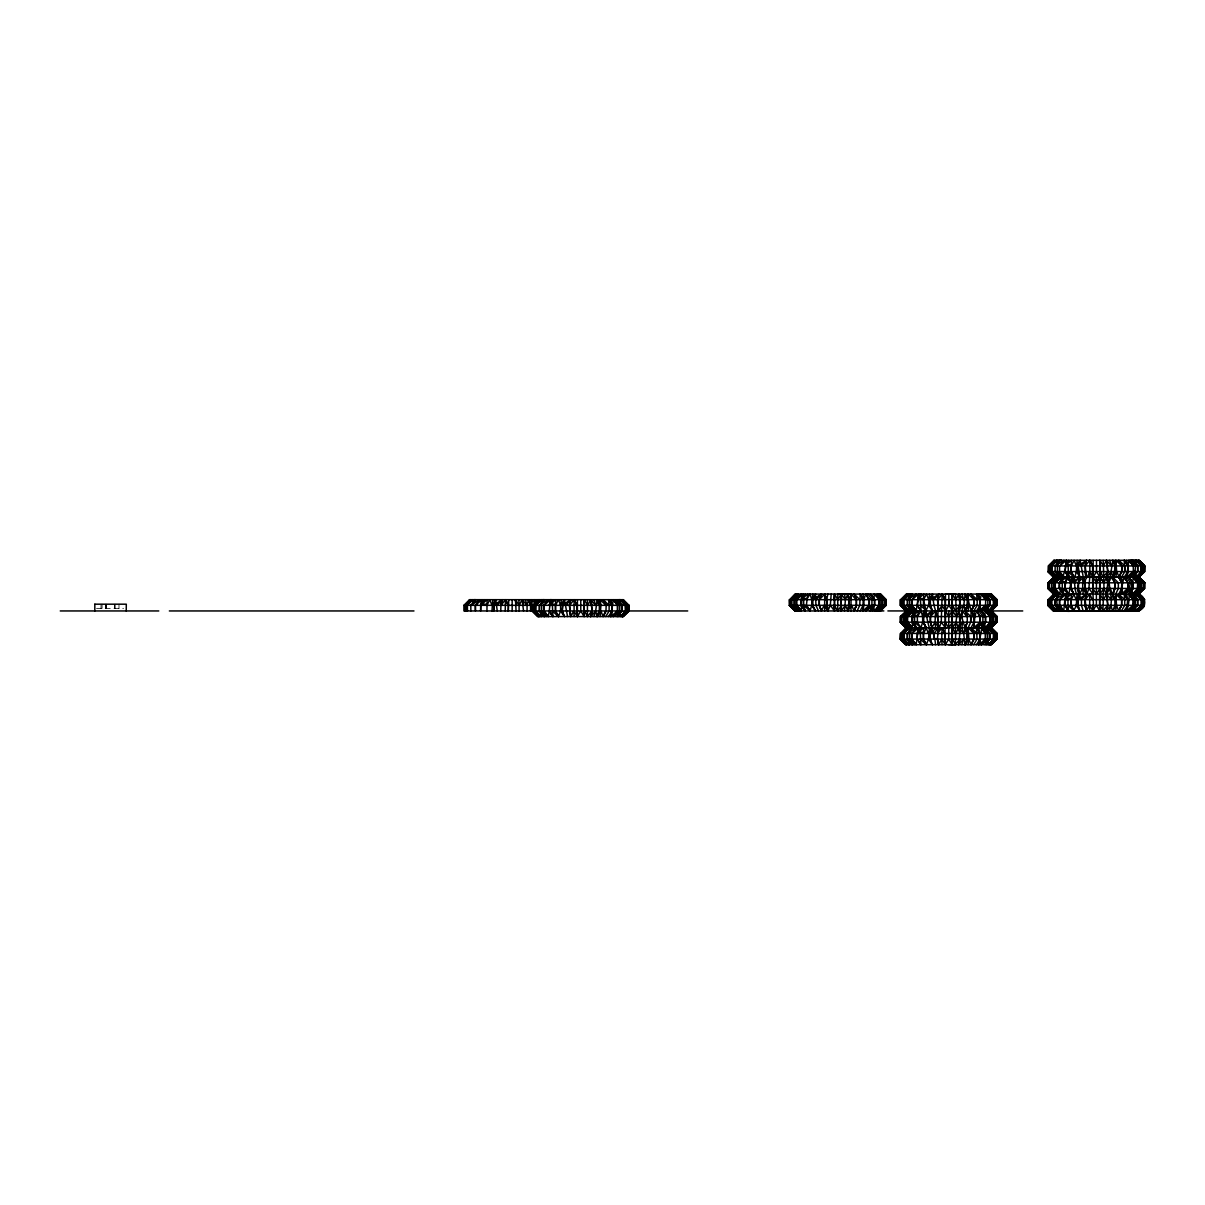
<?xml version="1.0" encoding="UTF-8"?>
<svg xmlns="http://www.w3.org/2000/svg" width="1205" height="1205" viewBox="0 0 1205 1205"><rect width="100%" height="100%" fill="white"/><g stroke="black" fill="none" stroke-linecap="round" stroke-linejoin="round"><path stroke-width="0.75" stroke-dasharray="5 3.75" d="M96.505 608.359L123.528 608.359M118.994 604.187L118.994 608.359M115.153 604.187L115.153 608.359M114.505 604.187L114.505 608.359M106.567 604.187L106.567 608.359M105.919 604.187L105.919 608.359M105.498 604.187L105.498 608.359M102.079 604.187L102.079 608.359M101.009 604.187L101.009 608.359"/><path stroke-width="1.5" d="M904.036 622.187L904.036 616.553L909.278 610.935L909.173 607.184M909.609 633.438L909.609 639.057L912.155 644.69L907.32 639.057L907.395 633.438L912.245 627.805L912.772 616.553M909.73 599.683L909.73 605.317L912.275 610.935L907.44 605.317L907.516 599.683L912.366 594.065L910.844 594.065L909.67 598.283M935.517 644.69C934.99 633.423 927.067 621.901 932.429 610.935L930.411 605.317L930.32 599.683L932.474 594.065L933.935 605.317L937.4 616.553L938.785 627.805L937.324 639.057L938.725 644.69L941.768 639.057L942.054 627.805L947.04 627.805M996.445 622.187L996.445 616.553L991.429 610.935L997.032 616.553L996.866 622.187L991.248 627.805L905.964 627.805L900.316 622.187L900.346 616.553L997.047 616.553L997.047 622.187L900.346 622.187L905.964 627.805L900.481 633.438L900.271 639.057L900.481 633.438M1061.951 580.223L1061.951 577.195L1059.557 571.577L1059.557 565.943M1074.092 580.223L1076.306 571.577L1077.134 560.325M1083.265 580.223L1083.265 577.195L1077.134 577.195M1096.445 580.223L1096.445 577.195L1096.384 605.317L1099.713 610.935L1138.815 610.935C1146.693 607.456 1146.723 597.575 1139.011 594.065L1053.622 594.065L1047.973 588.447L1048.004 582.813L1144.705 582.813L1144.705 588.447L1047.973 588.447L1053.727 594.065L1053.125 596.867M1121.509 581.548L1121.509 580.223M1138.077 577.195L1143.53 582.813L1138.559 577.195L1143.44 571.577L1143.394 565.943L1143.575 571.577L1049.254 571.577L1049.254 565.943L1143.575 565.943L1138.077 560.325L1142.385 565.943L1142.385 571.577M1096.49 577.195L1106.461 577.195L1111.402 571.577L1112.833 577.195L1118.345 582.813L1118.33 588.447L1115.77 594.065L1116.508 605.317L1112.712 610.935C1107.907 601.325 1115.408 592.318 1115.062 582.813C1109.248 575.659 1119.626 567.706 1112.863 560.325L1109.639 580.223M472.601 603.434L472.631 599.683L466.26 605.317L466.26 610.95M541.226 603.434L541.256 599.683L534.884 605.317L534.884 610.95M909.293 597.816L909.323 594.065L902.952 599.683L902.952 605.317M909.157 633.438L909.203 627.805L905.693 622.187L905.693 616.553M1056.921 565.943L1058.502 560.31L1061.394 560.31L1060.054 560.31L1056.921 565.943L1056.966 560.31L1050.594 565.943L1050.594 571.577M988.281 607.184L988.236 610.935L991.79 616.553L991.79 622.187M988.16 640.94L988.115 644.69L993.282 639.057L993.477 633.438L988.236 627.805L988.266 631.556M1135.833 605.317L1135.788 610.95L1140.939 605.317M486.94 610.95L487.091 599.698L480.644 605.317L480.644 610.95L480.795 605.317L481.925 604.759L480.795 605.317M564.377 616.568L562.148 610.95L562.72 604.955L562.343 610.95L564.377 616.568L560.581 610.95L558.382 616.568L555.55 610.95L555.701 599.698L549.254 605.317L550.625 599.698L544.027 605.317L544.027 610.95L548.17 616.568L549.314 610.95L552.929 616.568L552.387 605.317M940.457 610.935L935.622 610.935L935.05 622.187L928.558 633.438L923.391 622.187L923.422 616.553L926.449 610.935L923.452 605.317L923.452 599.683C925.937 608.932 926.359 618.677 929.386 627.805L928.558 639.057L926.329 644.69L923.497 639.057L923.663 627.805L917.216 633.438L917.216 639.057L920.891 644.69L920.334 633.438M1126.72 577.782L1128.181 577.195M880.855 605.317L880.855 599.683L874.333 594.065L873.791 599.683L870.387 594.065L874.604 599.683L874.664 605.317L865.582 610.935L869.182 605.317L862.87 610.935L863.202 599.683L860.204 594.065L859.752 605.317L857.177 610.935M970.673 616.553L970.673 622.187L968.112 627.805L968.85 639.057L971.034 644.69L974.077 639.057L974.002 633.438L971.064 627.805L973.971 622.187L973.806 627.805L968.112 627.805L967.238 639.057L965.069 644.69L963.639 633.438L967.208 622.187L967.299 616.553L963.744 605.317L965.205 594.065L967.449 599.683L967.449 605.317L965.175 610.935L967.223 616.553L961.967 610.935L963.744 605.317C956.228 610.754 956.303 619.611 955.445 627.805M1121.644 582.813L1118.797 577.21L1121.75 571.577L1121.87 565.943L1115.845 560.325L1116.643 571.577L1121.825 582.813L1121.448 594.065L1122.548 582.813L1121.509 577.195L1124.822 571.577L1124.265 560.325L1128.001 565.943L1127.88 571.577L1124.22 577.195L1127.88 582.813L1127.835 588.447L1121.448 594.065L1121.629 588.447L1118.752 594.065L1121.584 599.683L1121.554 605.317L1118.451 610.935M863.91 605.317L862.87 610.935L863.126 605.317L860.159 610.935M974.047 622.187L973.806 627.805L980.102 622.187L980.147 616.553L976.577 610.935L973.851 610.935L974.89 616.553L973.806 627.805C976.457 615.725 966.892 606.19 968.202 594.065L974.047 599.683L971.185 594.065L977.195 599.683L977.195 605.317L973.851 610.935M500.753 610.95L500.949 605.317L505.482 599.698L505.211 610.95M580.765 599.698L580.78 610.95L577.406 616.568L573.821 610.95L570.763 616.568L569.573 605.317L574.092 599.698L574.077 616.568M933.815 639.057L933.815 633.438L938.74 627.805C936.24 618.391 939.433 609.173 937.641 599.683L942.174 594.065L941.241 622.187L937.324 633.438L942.054 627.805L945.021 633.438L945.443 610.935L948.787 616.553L952.146 610.935L952.191 594.065L955.791 599.683L956.333 616.553L948.847 605.317L948.847 599.683M1087.437 610.935L1086.398 610.935L1084.982 605.317L1084.982 599.683L1088.898 588.447L1089.772 577.195L1086.488 577.331L1085.193 565.943L1089.817 560.325L1089.832 577.316L1096.384 577.195M1083.581 610.935L1089.034 610.935L1086.398 610.935L1085.178 599.683L1089.697 594.065L1089.682 610.935L1098.282 610.935M593.929 616.568L595.677 610.95L597.108 616.568L599.292 610.95L599.382 605.317L597.138 599.698L595.677 610.95L590.736 616.568L591.971 610.95L587.422 616.568L587.438 599.698M1112.712 610.935L1114.986 605.317L1114.791 599.683L1112.742 594.065C1116.026 588.868 1115.514 582.512 1112.833 577.195C1115.649 571.908 1115.875 565.582 1112.863 560.325L1114.926 565.943M508.359 610.95L508.796 599.698M576.879 605.317L574.092 599.698L576.969 605.317L577.406 616.568L577.421 599.698M831.194 594.065L830.32 605.317L834.478 610.935L834.508 594.065L837.867 599.683L841.211 594.065L845.413 599.683L844.509 610.935M862.87 610.935L863.202 605.317M948.847 605.317L945.473 610.935L945.488 594.065L947.16 594.065M1093.131 560.325L1093.116 577.361L1096.445 582.813L1099.864 577.195L1135.954 577.195L1141.195 582.813L1141.15 588.447M1093.01 594.065L1093.613 610.935L1087.844 610.935M1121.448 594.065L1121.795 582.813L1118.797 577.21L1121.674 571.577M1103.087 594.065L1103.991 588.447L1103.434 565.943L1099.849 560.325L1099.532 610.935M948.787 610.935L948.727 639.057L952.071 644.69L952.191 594.065L952.643 599.683M1088.898 588.447L1093.071 594.065L1092.604 565.943L1089.817 560.325L1092.784 565.943L1089.817 560.325M834.071 599.683L834.508 594.065L834.478 610.935L833.965 605.317M944.991 616.553L945.443 610.935L945.413 627.805L941.241 622.187M970.703 622.187L971.14 610.935L974.032 605.317L974.122 599.683L971.185 594.065L974.122 599.683L974.212 605.317L971.155 610.935L974.077 616.553L971.14 610.935L974.197 605.317M1054.405 581.126C1056.665 574.469 1052.462 580.207 1053.08 574.378M952.583 616.553L952.643 605.317L955.49 610.935L960.039 605.317L958.818 594.065L955.791 599.683L955.505 594.065M952.522 639.057L952.071 644.69L952.583 622.187L948.772 627.805L945.097 622.187M1100.165 599.683L1099.849 560.325L1100.286 565.943M1118.601 610.935L1099.713 610.935L1100.18 605.317M1137.791 610.83L1118.677 610.935L1116.508 605.317L1115.694 610.935M1114.881 582.813C1104.398 564.979 1111.537 596.309 1111.281 599.683L1106.356 594.065L1103.991 588.447L1099.773 594.065L1099.713 610.935M1092.543 582.813L1092.604 571.577M830.32 605.317L827.85 610.935L824.115 605.317L821.464 610.935L819.325 605.317L819.34 599.683L824.687 594.065L824.657 610.935M851.016 610.935L851.031 594.065L837.867 594.065L837.671 610.95M1082.723 582.813L1083.265 577.195L1077.014 577.346M1134.477 610.935C1139.117 610.107 1124.777 613.872 1137.61 605.317L1137.61 599.683L1132.836 594.065C1129.928 584.214 1135.185 575.357 1135.532 565.943L1130.983 560.325M801.852 599.683L801.295 610.935L796.445 605.317L796.445 599.683M1100.346 588.447L1099.773 594.065L1103.313 599.683L1102.861 610.935M1100.24 582.813L1100.391 571.577L1103.147 577.195L1107.696 571.577L1106.476 560.325L1103.434 565.943L1103.162 560.325M795.782 598.283L796.264 594.065L790.209 599.683L790.209 605.317M906.883 613.752L907.199 610.935L902.816 605.317L902.816 599.683M967.314 616.553L965.16 610.935L967.269 605.317L968.202 594.065M1115.107 565.943L1115.845 560.325L1115.845 564.061M1071.32 577.707C1069.874 585.193 1070.989 593.734 1064.859 599.683L1063.759 610.95L1065.13 610.95L1055.625 610.935M492.8 599.698L491.986 610.95M555.565 605.317L558.427 599.698L560.611 605.317L561.41 599.698M600.09 616.568L600.933 605.317L600.135 599.698L605.979 605.317L603.118 599.698L609.128 605.317L609.128 610.95L605.784 616.568M929.477 594.065L928.648 605.317L922.684 616.553L921.012 610.935L920.454 599.683M968.172 610.935L968.971 605.317L965.175 610.935L970.703 616.553M968.052 644.69L968.85 639.057L965.069 644.69C971.817 633.273 959.752 622.849 961.967 610.935L958.758 627.805L955.67 633.438L955.369 644.69L948.531 644.69M1114.685 577.195L1115.845 577.195L1116.628 571.577L1112.833 577.195L1106.446 577.255L1107.696 571.577M1096.445 582.813L1099.834 577.195L1096.505 571.577L1096.49 560.325M1061.876 577.361L1056.785 577.346L1050.474 571.577L1050.474 565.943M812.803 594.065L811.718 605.317L810.016 610.935L803.69 605.317L803.69 599.683M922.684 616.553L923.723 610.935M1068.097 565.943L1068.654 577.195L1070.341 582.813C1075.734 564.286 1073.293 592.242 1077.044 594.065C1076.201 605.754 1077.345 613.209 1064.633 610.935M802.108 599.683L802.334 598.569L806.748 598.569M913.044 616.553L913.27 615.439L917.668 615.439M1060.701 582.813L1060.912 581.699L1065.325 581.699M617.457 605.317L617.457 610.95L610.86 616.568L613.3 599.698L617.638 605.317L617.638 610.95L613.225 616.568L622.006 610.95L622.096 605.317L617.246 599.698L618.783 602.5M986.759 608.133L985.208 610.935L984.711 616.553L981.322 610.935L987.799 605.317L985.208 610.935L990.118 616.553L990.058 622.187L985.163 627.805L984.636 622.187L981.232 627.805L985.524 633.438L985.404 639.057L978.806 644.69L982.858 622.187L982.918 616.553L978.942 610.935L980.177 599.683L981.367 594.065L982.346 594.065M1119.37 610.257C1132.775 616.719 1127.368 590.043 1130.561 582.813L1126.509 577.21L1129.01 560.325L1133.363 565.943M911.914 599.683L911.914 605.317L916.237 610.935L918.692 594.065L912.095 599.683L912.095 605.317L916.237 610.935L911.929 616.553L911.929 622.187L916.192 627.805L911.974 633.438L911.974 639.057M911.974 633.438L918.572 627.805L916.116 644.69L911.793 639.057L911.869 633.438M1068.654 580.207L1068.669 577.195L1065.024 571.577C1058.231 580.78 1076.532 579.289 1065.1 571.577L1066.335 560.325L1059.752 565.943L1063.97 560.325L1055.173 565.943L1055.083 571.577L1059.918 577.376L1066.079 577.361M1085.163 599.683L1086.383 594.065L1082.692 588.447L1076.216 599.683L1071.049 588.447L1071.064 582.813L1074.378 580.75L1074.137 577.195L1054.782 577.752L1048.049 571.577L1053.803 577.18L1048.184 582.813L1048.199 588.447M623.497 602.5L622.367 599.698L627.82 605.317L627.805 610.95L622.729 616.568L623.813 613.752M806.311 605.317L810.016 610.935L806.386 605.317L807.712 594.065L800.994 599.683L800.918 605.317L805.256 610.935L803.69 605.317M468.896 602.5L469.513 599.683L623.407 599.698L629.025 605.317L629.025 610.95M500.949 605.317L502.169 599.698L493.538 605.317L495.782 599.698L497.243 610.95M537.52 602.5L538.123 599.683L532.52 605.317L532.52 610.95M826.464 599.683L824.687 594.065L826.57 599.683L827.85 610.935L826.66 599.683L827.88 594.065M937.641 599.683L938.861 594.065L930.23 599.683L930.215 605.317L932.444 610.935C929.386 615.966 929.281 622.126 932.384 627.82L930.109 633.438L930.2 639.057L932.324 644.69L928.528 639.057M1053.245 563.127L1053.848 560.31L1139.132 560.325L1144.75 565.943L1144.735 571.577L1138.439 577.195L1144.102 582.813L1144.102 588.447M1086.187 610.814L1083.175 610.935L1081.457 605.317L1081.457 599.683L1086.383 594.065C1085.268 588.266 1081.894 573.008 1093.086 577.195L1099.849 577.27L1097.815 577.195M978.867 627.805L980.237 639.057L978.806 644.69L980.042 639.057L976.442 644.69M841.753 599.683L841.211 594.065L841.195 610.935L845.413 605.317L847.823 610.935L849.163 599.683L847.853 594.065L845.413 599.683L844.539 594.065M959.993 616.553L958.773 610.935L960.129 605.317L958.803 610.935C960.37 622.021 960.144 633.604 958.683 644.69L963.639 639.057L961.876 644.69M1109.669 560.325L1111.402 565.943L1106.476 560.325L1107.892 571.577L1106.461 577.195C1108.992 584.696 1107.967 593.206 1103.313 599.683L1103.042 594.065M470.839 610.95L470.839 605.317L479.62 599.698L475.418 605.317L475.418 610.95L475.357 605.317L482 599.698L481.051 604.97M549.375 610.95L552.929 616.568L549.224 610.95L550.625 599.698M609.128 605.317L608.555 599.698L612.276 605.317L610.86 616.568L612.11 610.95L608.495 616.568M911.914 605.317L914.249 610.935L911.929 616.553L918.647 610.935L917.427 616.553L921.012 610.935L917.442 605.317L918.692 594.065M975.207 610.935L978.927 610.935L980.177 605.317L976.562 610.935L974.89 616.553L971.14 610.935M978.806 644.69L980.057 639.057M1085.072 605.317L1086.368 610.935L1089.41 605.317L1092.995 610.935L1098.086 610.935L1068.398 610.935L1064.828 605.317L1066.214 594.065L1059.632 599.683L1059.572 605.317L1063.774 610.935L1059.511 605.317L1059.511 599.683M1128.422 577.195L1133.227 571.577L1126.585 577.195L1127.835 571.577L1126.585 577.195L1124.506 577.195M1053.682 577.557L1048.079 571.577L1048.245 565.943L1053.848 560.31M610.86 616.568L612.155 610.95M978.927 610.935L980.313 605.317L978.987 594.065L981.367 594.065L985.705 599.683L985.524 605.317L978.927 610.935L980.237 605.317M1127.699 599.683L1126.464 610.935L1127.699 605.317L1124.024 610.935M859.767 599.683L854.225 594.065L856.469 599.683L856.469 605.317L854.194 610.935L851.558 605.317L847.823 610.935L849.163 605.317M960.084 622.187L958.758 627.805L960.024 633.438L956.333 622.187L952.131 627.805L952.522 633.438M1107.741 588.447C1104.759 595.767 1109.971 603.539 1106.341 610.935L1111.281 605.317L1109.187 610.95M482 599.698L480.644 605.317L484.38 599.698M918.572 627.805L917.216 633.438L920.936 627.805L922.638 622.187L926.404 627.805L923.512 633.438M1066.335 560.325L1064.949 571.577L1068.73 577.27L1065.024 571.577M1065.265 599.337L1066.154 599.126L1064.949 599.683L1066.214 594.065M1126.585 577.195L1127.955 571.577M1127.85 605.317L1126.464 610.935L1133.046 605.317L1133.182 599.683L1128.904 594.065L1131.435 589.848M500.753 605.317L502.169 599.698L497.243 605.317M569.573 610.95L570.763 616.568L569.378 605.317L570.778 599.698L562.163 605.317L564.407 599.698L567.57 616.568M1093.688 577.557L1089.531 571.577C1084.214 588.01 1084.425 563.322 1086.503 560.325L1077.873 565.943C1081.518 577.451 1075.131 588.206 1081.457 599.683M802.289 598.283L803.012 595.466M872.269 610.935L873.7 605.317L874.227 610.935L878.987 605.317L878.987 599.683M913.224 615.153L914.294 610.935L909.73 605.317M960.114 639.057L958.683 644.69L959.933 639.057L955.369 644.69L952.628 639.057M984.636 622.187L983.19 627.805L987.754 633.438L987.754 639.057L985.088 644.69L989.953 639.057L990.043 633.438L985.193 627.805L986.744 630.622M1060.521 582.813L1061.951 577.195L1057.388 571.577L1057.388 565.943M1107.892 571.577L1106.461 577.195L1107.832 582.813L1106.401 594.065L1107.681 599.683M847.823 610.935L849.254 605.317L847.853 594.065L849.058 599.683M473.369 602.5L474.152 599.683L475.689 599.698L474.137 602.5M541.994 602.5L542.777 599.683L544.299 599.698L542.747 602.5M909.549 632.023L910.724 627.805L907.38 622.187L907.38 616.553M618.647 616.568L620.229 610.95L620.168 616.568L625.335 610.95L621.193 616.568L627.715 610.95L627.669 605.317L622.367 599.698L626.66 605.317L626.66 610.95M986.729 610.935L987.904 606.718M986.609 644.69L987.784 640.473M1136.014 577.195L1132.911 577.195L1134.372 577.195L1135.954 571.577L1135.893 577.195L1137.324 579.997M1134.251 610.935L1135.441 606.718M1056.815 571.577L1056.845 577.195L1055.444 580.253M1068.715 560.325L1064.979 565.943L1071.426 560.325L1071.29 565.943L1074.137 560.325L1076.336 565.943L1080.117 560.325L1083.295 577.195L1078.008 582.813L1080.072 577.195L1071.064 582.813L1071.155 588.447L1074.047 594.065L1071.17 599.683L1070.974 605.317L1073.986 610.935L1075.508 610.95M874.664 605.317L870.311 610.935L871.923 605.317L871.923 599.683L868.007 594.065M1127.955 582.813L1124.22 577.195L1122.548 582.813L1118.827 577.21L1115.845 577.195M796.475 596.867L797.303 594.065L798.343 594.065L793.101 599.683L793.101 605.317L798.222 610.935L794.758 605.317L794.758 599.683M860.204 594.065L863.141 599.683L860.204 594.065L863.97 599.683L865.642 594.065L869.377 599.683L869.287 605.317L865.582 610.935L871.923 605.317M907.395 613.752L908.239 610.935L909.278 610.935L904.051 605.317L904.127 599.683L909.323 594.065L904.081 599.683L909.323 594.065M1054.721 581.111L1055.896 577.044M849.254 599.683L851.031 594.065L856.288 599.683L856.288 605.317L854.194 610.935L856.363 605.317M1107.832 582.813L1109.971 577.195M606.055 605.317L603.118 599.698L606.145 605.317L605.979 610.95L603.087 616.568L606.04 610.95L603.087 616.568L600.903 610.95L597.108 616.568L599.201 610.95M1114.866 588.447L1112.772 594.065L1114.881 599.683M1114.956 582.813L1112.833 577.24L1115.017 571.577M1073.881 610.83L1098.644 610.935M819.415 605.317L821.464 610.935L819.234 605.317L819.234 599.683L821.494 594.065L812.486 599.683L812.486 605.317L815.469 610.935L811.718 605.317M1080.117 560.325L1077.873 565.943L1077.978 571.577M1083.175 610.935L1079.981 610.935L1077.933 605.317L1077.752 599.683L1079.996 594.065C1071.953 589.622 1087.874 567.284 1074.544 582.813M469.423 602.5L470.568 599.683L465.07 605.317L465.07 610.95L465.115 605.317L470.568 599.683L466.26 605.317M538.048 602.5L539.177 599.683L533.679 605.317L533.589 610.95L539.027 616.568L537.626 613.752M597.108 616.568L599.382 610.95M965.175 610.935L967.449 605.317M965.069 644.69L967.329 639.057M801.852 605.317L805.256 610.935L801.054 605.317L800.994 599.683L803.358 594.065L796.641 599.683L796.641 605.317L801.295 610.935L796.505 605.317L799.759 610.935L794.758 605.317M1059.632 599.683L1063.834 594.065L1059.572 588.447C1056.8 581.156 1069.453 570.462 1055.234 582.813L1060.084 577.195L1051.694 582.813L1057.041 577.195L1055.896 577.18M1099.849 577.195L1103.991 582.813L1106.431 577.24L1103.9 577.195M622.006 610.95L617.141 616.568L619.731 610.95L619.807 605.317L615.273 599.698M1132.61 610.935L1135.336 605.317L1135.411 599.683L1130.862 594.065L1132.369 582.813M1073.821 610.814L1115.604 610.95M486.94 605.317L489.802 599.698L491.986 605.317L495.782 599.698M973.911 639.057L971.034 644.69L973.986 639.057L973.926 633.438L971.064 627.805L969.603 627.805M1121.644 605.317L1118.677 610.935L1121.719 605.317L1121.75 599.683L1118.722 594.065L1124.732 599.683L1124.732 605.317L1121.388 610.935M812.486 599.683L815.514 594.065L815.936 605.317L818.466 610.935M527.067 610.95L527.067 605.317L522.142 599.698L519.099 605.317L519.099 610.95M593.945 599.698L595.677 605.317L590.751 599.698L587.724 605.317L584.124 599.698L584.47 605.317M1071.064 582.813L1074.016 577.346M1121.509 577.195L1118.797 577.195L1121.84 571.577L1121.689 565.943L1118.842 560.325L1124.852 565.943L1124.822 571.577M933.935 599.683L938.861 594.065L937.445 599.683L938.831 610.935L941.888 605.317L945.473 610.935L945.051 599.683L942.174 594.065L944.946 599.683M617.141 616.568L619.46 612.351M1133.634 575.779L1135.185 572.977M1132.745 610.935L1135.065 606.718M910.814 596.882L912.366 594.065M909.926 632.023L912.245 627.805L907.486 622.187L907.486 616.553L912.321 610.935L904.036 616.553M881.789 605.317L881.141 606.431L878.34 606.431M992.724 622.187L992.077 623.316L989.275 623.316M1141.075 582.813L1141.03 588.447L1136.918 589.561M878.987 605.317L875.734 610.935L882.497 605.317L878.279 610.935L884.756 605.317L884.771 599.683M973.73 644.69L977.059 639.057L976.502 627.805L980.252 622.187L976.502 627.805L980.072 633.438M942.039 644.69L941.768 639.057L945.353 644.69L948.727 639.057M1096.505 571.577L1093.116 577.195L1093.071 594.065L1092.649 588.447M1092.483 610.95L1096.384 605.317M870.311 610.935L873.7 605.317M806.507 599.683L810.076 594.065L811.763 599.683L815.514 594.065M1124.732 599.683L1124.145 594.065L1127.91 588.447L1127.88 582.813L1124.22 577.195M1100.135 588.447L1096.429 594.065L1092.754 588.447M549.254 605.317L552.99 599.698M921.057 594.065L917.336 599.683L923.768 594.065L923.633 599.683L926.494 594.065L928.678 599.683L932.474 594.065M1126.524 594.065L1127.775 599.683L1124.145 594.065L1127.91 588.447M1070.341 582.813L1074.092 577.195L1071.26 571.577L1071.185 565.943L1071.094 571.577L1074.107 577.361L1068.097 571.577M560.611 605.317L564.407 599.698M549.405 605.317L550.549 604.759L549.661 604.97M917.487 599.683L918.617 599.126L917.728 599.337M917.366 633.438L918.496 632.866L917.608 633.077M1065.13 565.943L1066.259 565.386L1065.386 565.597M627.233 610.95L624.506 612.065M995.315 605.317L992.574 606.431M995.194 639.057L992.453 640.186M1138.514 581.413L1138.032 577.195L1143.44 571.577L1140.231 572.691M1143.289 599.683L1143.319 605.317L1140.111 606.431M993.282 639.057L989.139 644.69L995.661 639.057L995.782 633.438L990.314 627.805L991.444 630.622M544.027 605.317L548.245 599.698L539.448 605.317L539.358 610.95L544.208 616.568L541.663 610.95L541.663 605.317M912.095 599.683L916.312 594.065L907.516 599.683L907.516 605.317L912.275 610.935L909.941 606.718M1140.051 589.004L1140.999 588.447L1136.857 594.065L1143.334 588.447L1137.882 594.065L1142.265 599.683L1142.265 605.317M617.457 610.95L613.225 616.568L619.731 610.95M985.585 639.057L985.524 633.438L981.247 627.805L985.6 622.187L985.524 616.553L981.322 610.935L985.524 605.317M1128.618 577.195L1133.318 582.813L1133.182 588.447L1128.889 594.065L1133.107 599.683C1136.601 608.841 1117.427 617.562 1137.61 605.317L1134.387 607.38M625.335 612.351L622.126 616.568L625.41 613.194M534.884 605.317L539.177 599.683L533.71 605.317L533.71 610.95M902.952 599.683L906.747 594.065M906.446 644.69L902.711 639.057L902.831 633.438L907.124 627.805L906.582 623.588M1050.594 565.943L1054.902 560.31L1049.435 565.943M1056.634 610.935L1054.631 610.935L1050.353 605.317L1050.474 599.683L1054.782 594.065L1054.224 589.848M800.994 599.683L805.332 594.065M1062.268 582.813L1062.268 588.447L1068.609 594.065L1064.889 588.447L1066.289 577.195L1059.572 582.813L1064.015 577.195L1059.632 571.577M985.66 616.553L981.322 610.935L985.645 605.317M1131.525 581.413L1128.965 577.195L1133.303 571.577M801.114 599.683L802.229 599.126L801.415 599.337M912.336 616.207L913.149 615.996L912.049 616.553L911.989 622.187L916.192 627.805L907.395 633.438L907.395 639.057L912.155 644.69L909.82 640.473M796.641 599.683L801.385 594.065L793.101 599.683M470.839 605.317L475.689 599.698M544.299 599.698L539.448 605.317L539.463 610.95L544.208 616.568L541.105 610.95L541.135 616.568L534.749 610.95L534.749 605.317M986.85 596.882L985.313 594.065L990.058 599.683L990.073 605.317L985.208 610.935L990.013 616.553L989.923 622.187L986.669 627.805L993.432 622.187L989.2 627.805L995.676 622.187L995.692 616.553M1055.173 565.943L1060.023 560.325M1055.053 599.683L1059.903 594.065L1060.43 588.447L1063.834 594.065L1055.053 599.683L1055.068 605.317C1066.455 619.009 1054.315 604.97 1057.267 599.683M1131.585 560.31L1132.926 560.31L1137.806 565.943L1137.731 571.577L1132.866 577.195L1129.025 577.195M565.853 605.317L570.778 599.698L569.378 605.317M1081.578 565.943L1086.503 560.325L1085.087 565.943M885.916 599.683L885.946 605.317L880.298 610.95L885.298 605.317L885.298 599.683M991.971 630.622L991.369 627.805L996.219 622.187L996.219 616.553M995.526 639.057L990.088 644.69L995.661 639.057L994.773 639.629L995.616 639.057L990.676 644.69L996.791 639.057L996.791 633.438M1142.43 605.874L1143.274 605.317L1138.815 610.935L1053.562 610.95L1047.928 605.317L1047.928 599.683L1143.455 599.683L1143.455 605.317L1047.928 605.317L1053.532 610.95L1055.58 610.95L1049.058 605.317L1049.194 599.683M790.209 599.683L795.225 594.065L880.509 594.065L886.127 599.683L886.112 605.317L789.426 605.317L789.426 599.683L886.127 599.683L880.509 594.065L885.524 599.683L885.524 605.317M900.542 622.187L900.542 616.553L907.199 610.935L901.656 605.317L901.641 599.683L907.245 594.065M1048.787 588.447L1048.787 582.813L1053.803 577.18M472.631 599.683L467.404 605.317L467.48 610.95M541.256 599.683L536.059 605.317L541.256 599.683L536.089 605.317L535.909 610.95L541.135 616.568M904.036 633.438L909.203 627.805L903.991 622.187L903.916 616.553M1056.845 577.376L1051.694 571.577L1051.784 565.943L1056.966 560.31L1051.739 565.943L1051.739 571.577L1056.845 577.195L1058.502 577.195M904.036 639.057L903.931 633.438L909.203 627.805L903.916 622.187L909.142 627.805L904.006 633.438L903.901 639.057L909.082 644.69L909.052 639.057M1051.784 565.943L1056.966 560.31M1056.71 607.184L1056.74 610.935L1051.498 605.317L1051.498 599.683L1056.86 594.065L1055.429 591.248M877.255 610.935L882.075 605.663M988.175 627.805L993.01 622.533M1140.653 588.793L1135.833 594.065L1135.938 599.683M930.365 616.553L935.622 610.935L937.595 616.553M533.725 605.317L539.177 599.683M796.264 594.065L790.811 599.683L796.264 594.065L790.826 599.683L790.826 605.317M885.298 605.317L879.213 610.95L884.666 605.317L879.213 610.95L885.946 605.317L880.328 610.935M901.656 639.057L901.686 633.438L907.124 627.805L901.581 622.187L901.596 616.553L907.199 610.935L901.641 605.317L901.762 599.683L908.284 594.065M991.293 609.82L995.661 605.317M996.219 622.187L990.224 627.805L996.866 622.187L997.032 616.553M1049.389 588.447L1049.404 582.813L1054.857 577.18L1048.787 582.813M1049.314 605.317L1049.299 599.683L1054.782 594.065L1049.254 588.447L1049.209 582.813L1054.706 577.331L1050.474 571.577M1138.936 576.065L1141.135 573.821M1138.032 610.935L1137.249 610.95L1139.915 608.691L1137.731 610.95C1135.366 611.884 1144.976 607.742 1144.419 605.317L1138.333 610.935L1137.053 610.95M465.1 605.317L470.568 599.683M901.551 622.187L907.049 627.805L901.626 633.438L907.124 627.805L901.596 622.187L901.732 616.553L907.199 610.935L901.611 605.317L997.077 605.317L997.077 599.683L991.474 594.065L906.19 594.065L900.587 599.683M1049.389 582.813L1054.706 577.331L1049.314 571.577L1054.752 577.632M995.541 639.057L990.088 644.69L995.255 639.403M1049.314 599.683L1054.782 594.065L1049.239 588.447L1054.691 594.065L1049.284 599.683L1053.2 596.309M879.213 610.95L884.711 605.317M991.248 626.69L995.631 622.187M1138.891 592.95L1141.09 590.691M1139.93 608.691L1137.731 610.95L1142.912 605.663M622.217 616.568L627.308 611.297M901.702 616.553L907.199 610.935M990.706 613.752L990.389 610.935L995.782 605.317L995.902 599.683L990.435 594.065L991.564 596.882M815.951 599.683L821.494 594.065L819.249 599.683M926.886 616.553L932.429 610.935L928.648 605.317M469.513 599.683L463.91 605.317L463.91 610.95L532.354 610.95L537.942 616.568L623.241 616.568L628.814 610.95L628.844 605.317M869.242 605.317L869.227 599.683L865.642 594.065L869.227 599.683M905.301 641.873L905.904 644.69L900.301 639.057L905.889 644.69L991.188 644.69L996.761 639.057L990.615 644.69M1138.936 577.195L1144.524 571.577L1138.951 577.195L1144.524 571.577L1144.735 565.943L1139.132 560.325L1139.734 563.127M880.298 610.95L885.901 605.317M991.218 627.82L996.821 622.187L991.218 627.82L996.972 633.438L996.972 639.057L901.491 639.057L901.521 633.438L996.972 633.438L991.369 627.805L996.972 633.438M1144.524 582.813L1144.479 588.447L1138.876 594.065L1143.876 588.447L1139.011 592.95M623.211 616.568L628.844 610.95L622.729 616.568M789.621 599.683L795.225 594.065M900.542 616.553L906.145 610.935M1048.199 582.813L1053.667 577.316L1101.762 577.195M991.188 644.69L996.791 639.057M1053.727 594.065L1048.124 599.683L1048.124 605.317M1144.494 588.447L1137.882 594.065L1143.425 599.683M996.912 599.683L996.912 605.317L990.796 610.935L995.782 605.317C994.321 607.425 996.881 600.918 995.782 599.683L990.435 594.065L994.728 599.683L994.728 605.317M1142.551 572.134L1143.394 571.577L1136.918 577.195M493.719 610.95L494.095 604.955L493.538 610.95M932.324 644.69C927.699 635.954 929.868 630.772 938.74 627.805L937.49 622.187M995.375 605.663L989.26 610.935L993.402 605.317L988.236 610.935L993.477 616.553L993.553 622.187L993.432 616.553M985.6 622.187L976.502 627.805L980.237 633.438L976.502 627.805L982.858 622.187M1133.242 588.447L1124.16 594.065L1127.88 599.683L1124.145 594.065L1130.501 588.447M902.831 633.438L909.203 627.805M1050.474 599.683L1056.86 594.065L1053.351 588.447L1053.351 582.813M1064.859 599.683L1071.305 594.065L1071.155 605.317L1073.986 610.935L1071.155 605.317M987.678 639.057L981.171 644.69L985.404 639.057L981.171 644.69L989.953 639.057L989.938 633.438L985.193 627.805M1133.182 582.813L1128.965 577.195L1135.456 571.577M1143.319 605.317L1135.969 610.95M907.576 616.553L914.294 610.935M1141.075 588.447L1134.327 594.065L1137.565 588.447L1137.761 582.813L1132.956 577.195L1139.433 582.813L1139.433 588.447M930.32 599.683L933.393 597.62M981.292 610.935L990.013 605.317L989.968 599.683M1108.992 577.225L1109.76 577.195L1106.446 577.255L1108.088 577.225M1132.896 605.513L1128.829 610.935L1135.336 605.317L1135.336 599.683M989.892 639.057L986.729 641.12M493.719 605.317L496.701 603.253M562.343 605.317L565.326 603.253M930.29 633.438L933.273 631.375M1078.053 565.943L1081.051 563.88M1083.265 577.195L1086.428 594.065L1077.948 599.683L1077.933 605.317M618.783 613.014L621.901 610.95L621.946 605.317L617.246 599.698M1128.934 577.195L1137.625 571.577L1137.625 565.943M815.8 597.62L812.652 599.683L812.652 605.317L815.469 610.935M932.429 610.935L923.587 616.553L923.587 622.187L926.404 627.805M1077.752 599.683L1080.93 597.62M871.336 607.38L874.529 605.317L874.529 599.683M982.256 624.25L985.464 622.187L985.464 616.553M1129.913 590.51L1133.122 588.447M986.85 607.38L990.073 605.317M1134.508 573.64L1137.731 571.577M923.422 616.553L926.72 614.49M1114.294 577.195L1110.136 577.195M1058.156 610.935L1067.675 610.95M1063.714 610.935L1059.451 605.317L1061.786 610.935L1069.046 610.935M1052.959 608.133L1053.562 610.95L1047.958 605.317L1053.562 610.95L1066.711 610.95M1076.818 610.95L1077.662 610.95M1079.65 610.95L1077.752 605.317M1089.682 610.935L1088.236 610.935L1091.474 610.935M1061.635 610.935L1057.267 605.317M1108.163 577.21L1109.654 577.24M1093.718 610.935L1092.574 610.935L1097.454 610.935M1092.483 605.317L1092.995 610.935L1094.953 610.935M1082.843 610.95L1084.515 610.935M1089.335 610.95L1096.188 610.935M1069.347 577.752L1068.549 577.346L1065.084 582.813L1065.084 588.447L1068.609 594.065L1064.964 588.447M990.932 594.065L997.092 599.683L900.391 599.683L900.391 605.317L905.994 610.95L900.391 605.317L900.421 599.683M1022.729 610.95L887.889 610.935M1138.815 610.935L1123.045 610.935M1091.233 610.935L1090.013 610.935M1085.178 610.935L1084.304 610.935M1085.148 582.813L1083.31 577.331L1086.488 577.331L1085.298 571.577M1083.913 610.935L1084.726 610.935M980.298 622.187L980.252 616.553L976.577 610.935L977.752 610.935M1128.242 610.935L1130.968 610.935M1130.712 560.31L1132.926 560.31L1137.701 565.943M1071.32 564.814L1066.259 564.814L1066.259 565.943M1134.372 577.195L1139.132 577.195L1144.705 582.813L1139.478 577.572M1115.649 594.065L1121.584 599.683L1118.722 594.065M955.686 594.065L948.832 594.065L948.832 605.317M923.663 598.569L918.617 598.569L918.617 599.683M1071.2 598.569L1066.154 598.569L1066.154 599.683M94.773 604.187L126.299 604.187L126.239 610.95M486.971 604.187L481.925 604.187L481.925 605.317M555.595 604.187L550.549 604.187L550.549 605.317M463.91 605.317L629.01 605.317M60.25 610.95L158.789 610.95M169.348 610.95L413.978 610.95M534.749 610.95L539.027 616.568L533.574 610.95L687.724 610.95M795.014 610.95L883.837 610.935M1071.652 610.95L1075.704 610.935M1102.65 610.935L1103.539 610.935M923.542 632.309L918.496 632.309L918.496 633.438M930.893 627.805L935.592 627.805L935.05 622.187L938.785 627.805M929.386 627.805L932.384 627.82L930.26 622.187M1134.477 560.31L1136.014 560.325L1142.385 565.943M986.835 594.065L988.356 594.065L994.728 599.683M618.768 599.683L620.289 599.698L626.66 605.317M550.143 599.683L551.664 599.698M907.44 622.187L912.215 627.805L910.724 627.805L905.693 622.187M878.415 594.065L885.524 599.683L879.981 594.065L884.952 599.683L884.952 605.317M1112.833 577.24L1111.266 577.21M1139.087 577.195L1144.69 582.813L1139.117 577.21L1144.102 582.813L1139.267 578.325M1054.39 576.065L1049.163 571.577L1053.577 576.065M991.79 616.553L985.268 610.935L990.058 616.553M1142.265 599.683L1135.893 594.065L1141.045 599.683L1141.12 605.317M1050.353 605.317L1056.74 610.935L1051.588 605.317L1056.74 610.935M988.236 627.805L993.432 633.438L988.236 627.805L994.607 633.438L994.607 639.057M902.816 605.317L909.203 610.935L904.021 605.317L909.203 610.935M902.711 639.057L909.082 644.69L903.931 639.057L909.082 644.69M914.61 616.553L914.61 622.187L920.951 627.805L917.321 622.187M1047.973 588.447L1054.104 594.065L1049.163 588.447L1053.532 592.95M900.316 622.187L905.226 626.69M795.526 610.95L789.396 605.317L795.044 610.935L790.043 605.317L790.043 599.683M1048.621 582.813L1048.621 588.447L1054.691 594.065M907.049 627.805L900.963 622.187L905.964 627.805M790.043 605.317L796.113 610.935L795.646 606.718M991.595 612.065L996.445 616.553L990.902 610.935L995.872 616.553L995.872 622.187M977.089 633.438L971.064 627.805L974.092 633.438M536.903 601.943L534.508 599.698L535.924 602.5M1067.976 599.683L1067.976 605.317L1073.986 610.935M920.454 605.317L926.449 610.935L923.527 605.317M920.334 639.057L926.329 644.69L923.422 639.057L923.331 633.438M552.387 610.95L558.382 616.568L555.46 610.95L555.369 605.317M968.082 627.805L973.926 633.438M536.195 604.187L531.51 599.698L530.667 610.95M1139.132 560.325L1144.735 565.943M1139.011 594.065L1144.614 599.683L1139.011 594.065L1139.629 596.882M1048.049 571.577L1054.691 577.331L1049.299 571.577M991.429 610.935L997.047 616.553M531.51 603.449L531.51 599.698L532.309 610.95L537.957 616.568L537.355 613.752M900.421 605.317L906.009 610.95M900.301 639.057L905.889 644.69M532.354 610.95L537.942 616.568M990.435 594.065L995.933 599.683M990.389 610.935L995.827 616.553M884.907 599.683L879.454 594.065L884.922 599.683L879.454 594.065L879.936 598.283M901.491 639.057L906.988 644.69M622.367 599.698L627.85 605.317M1143.5 582.813L1138.062 577.21L1143.485 582.813L1143.53 588.447M994.607 633.438L990.314 627.805L995.782 633.438L995.812 639.057M990.314 627.805L995.767 633.438M791.67 606.446L796.038 610.95L790.676 605.317L790.676 599.683M533.589 610.95L539.027 616.568M1051.619 571.577L1056.845 577.195M882.572 599.683L877.376 594.065L882.542 599.683L882.572 605.317L882.617 599.683L877.376 594.065L880.855 599.683M1053.351 588.447L1058.336 594.065L1059.903 594.065L1055.038 588.447L1055.038 582.813M1048.621 588.447L1053.622 594.065M960.039 599.683L958.818 594.065L963.744 599.683L962.012 594.065M1054.962 605.317L1059.813 610.935L1055.023 605.317L1054.962 599.683M985.313 594.065L990.164 599.683M907.38 622.187L912.215 627.805M874.333 594.065L879.183 599.683L879.078 605.317M1137.701 582.813L1132.956 577.21L1137.656 582.813L1137.565 588.447L1132.805 594.065L1137.686 599.683L1137.686 605.317M907.531 605.317L912.275 610.935M907.425 639.057L912.155 644.69M539.463 610.95L544.208 616.568M983.34 594.065L987.874 599.683M909.609 639.057L914.143 644.69L911.793 639.057L916.116 644.69L911.929 639.057M541.663 610.95L546.181 616.568L543.847 610.95L548.17 616.568L543.967 610.95L543.847 605.317M981.247 627.805L985.585 633.438M870.387 594.065L874.725 599.683M1062.268 588.447L1063.834 594.065L1059.511 588.447L1059.511 582.813M1133.287 565.943L1129.01 560.325L1133.227 565.943L1133.363 571.577M1128.904 594.065L1133.167 599.683M911.929 622.187L916.192 627.805L914.61 622.187M800.994 605.317L805.256 610.935M1099.803 577.21L1103.991 582.813M1059.632 588.447L1063.834 594.065M912.034 605.317L916.237 610.935M1076.306 571.577L1080.117 577.195L1078.053 571.577M1076.186 605.317L1079.981 610.935M1070.296 588.447L1074.047 594.065M977.195 599.683L976.622 594.065L980.343 599.683M976.577 610.935L980.298 616.553M917.291 605.317L921.012 610.935M834.161 605.317L837.837 610.935L841.557 605.317L841.195 610.935L841.211 594.065M1126.645 560.325L1127.895 565.943L1124.265 560.325L1127.925 565.943M1124.145 594.065L1127.805 599.683M976.622 594.065L980.192 599.683M976.502 627.805L980.147 633.438M610.92 599.698L612.17 605.317L608.555 599.698L612.2 605.317M1064.979 605.317L1068.534 610.935L1064.919 605.317L1068.534 610.935L1067.976 605.317M917.261 639.057L920.891 644.69M549.299 610.95L552.929 616.568M1124.265 560.325L1127.895 565.943M608.555 599.698L612.17 605.317M806.461 605.317L810.016 610.935M1139.433 582.813L1135.999 577.21L1141.06 571.577L1141.06 565.943M912.772 622.187L916.192 627.805M580.78 610.95L584.109 616.568L584.124 599.698L584.109 616.568L584.576 610.95L587.422 616.568M1055.038 588.447L1058.336 594.065L1056.8 599.683L1056.86 594.065L1051.649 588.447L1051.573 582.813M1132.956 560.325L1135.276 564.543M1133.619 595.466L1135.17 598.283M923.331 639.057L926.329 644.69M555.369 610.95L558.382 616.568M1089.697 594.065L1092.468 599.683M942.174 594.065L945.142 599.683M574.092 599.698L577.075 605.317M508.254 610.95L508.254 605.317L505.482 599.698L508.45 605.317M1071.185 571.577L1074.107 577.195M944.931 633.438L942.054 627.805L944.825 633.438L945.353 644.69L944.825 633.438M505.482 599.698L508.359 605.317M1100.286 605.317L1103.027 610.935L1107.576 605.317L1106.341 610.935L1107.772 605.317L1106.356 594.065L1110.136 588.447L1114.986 599.683L1115.725 594.065L1115.725 597.816M1057.388 571.577L1059.918 577.376M967.329 633.438L965.085 627.805L967.299 622.187L965.13 627.805L967.148 633.438M967.359 599.683L965.205 594.065L967.269 599.683M599.201 605.317L597.138 599.698L599.292 605.317L600.135 599.698L600.135 603.449M1078.008 588.447L1080.042 594.065M1083.31 577.331L1085.238 582.813M824.687 594.065L826.66 599.683M935.622 610.935L937.49 616.553M1053.336 574.378L1054.36 577.059M1053.23 608.133L1054.089 610.95M525.335 599.698L527.067 605.317L528.528 599.698L530.772 605.317L528.528 599.698L530.577 605.317L530.577 610.95M958.818 594.065L960.234 599.683L958.803 610.935L960.189 616.553M590.751 599.698L592.167 610.95L590.736 616.568L592.167 610.95L590.751 599.698L592.062 605.317M523.542 610.95L522.142 599.698L523.542 605.317M1085.042 588.447L1086.428 594.065M1106.476 560.325L1107.787 565.943M522.142 599.698L523.452 605.317M937.55 605.317L938.831 610.935M826.555 605.317L827.85 610.935M991.474 594.065L992.092 596.882M623.407 599.698L624.024 602.5M862.931 594.065L863.97 599.683M1082.692 588.447L1083.235 594.065M952.146 610.935L952.131 627.805L955.67 633.438L955.384 627.805M516.056 605.317L515.514 599.698L519.099 605.317L518.828 599.698M944.946 605.317L945.473 610.935M515.951 605.317L515.514 599.698L516.056 610.95M944.991 622.187L945.413 627.805M576.984 610.95L577.406 616.568M1092.679 605.317L1092.995 610.935M945.036 639.057L945.353 644.69M1136.059 565.943L1136.014 560.325L1141.24 565.943L1141.165 571.577M988.386 597.816L988.356 594.065L993.598 599.683L993.598 605.317L993.402 599.683M620.319 603.449L620.289 599.698L625.531 605.317L625.531 610.95L625.335 605.317M1143.334 582.813L1143.349 588.447M1109.624 577.195L1109.624 580.946M1082.692 582.813L1082.723 588.447M1055.731 577.722L1055.731 580.464M1055.083 582.813L1055.234 588.447M1051.619 599.683L1051.664 605.317M1049.314 565.943L1049.419 571.577M987.799 599.683L987.874 605.317M961.967 610.935L961.967 614.686M922.638 616.553L922.684 622.187M917.321 616.553L917.427 622.187M900.963 616.553L901.129 622.187M863.91 599.683L863.97 605.317M851.031 594.065L851.031 597.816M789.441 599.683L789.621 605.317M560.581 605.317L560.611 610.95M512.155 599.698L512.155 610.95M94.818 604.187L94.818 610.95M962.494 622.187L961.936 627.805L963.639 633.438L958.713 627.805L962.494 622.187M1056.86 594.065L1051.694 599.683L1056.86 594.065L1051.619 588.447L1056.8 594.065M996.881 605.317L991.308 610.935L996.912 605.317M795.044 610.935L789.441 605.317L795.044 610.935M1054.631 610.935L1049.148 605.317L1054.631 610.935M796.113 610.935L790.631 605.317L796.113 610.935M1143.545 565.943L1138.077 560.325L1143.53 565.943M1141.12 599.683L1135.893 594.065L1141.075 599.683M993.553 616.553L988.311 610.935L993.507 616.553M1141.195 565.943L1136.014 560.325L1141.165 565.943M993.553 599.683L988.356 594.065L993.523 599.683M625.485 605.317L620.289 599.698L625.455 605.317M1141.15 582.813L1135.999 577.21L1141.12 582.813M798.222 610.935L793.026 605.317L798.222 610.935M1059.918 577.195L1055.143 571.577L1059.918 577.195M985.645 599.683L981.367 594.065L985.585 599.683M617.562 605.317L613.3 599.698L617.517 605.317M536.014 602.5L534.508 599.698L535.969 602.5M1121.78 565.943L1118.842 560.325L1121.689 565.943M856.378 599.683L854.225 594.065L856.288 599.683M938.725 644.69L937.43 639.057L938.725 644.69"/></g></svg>
